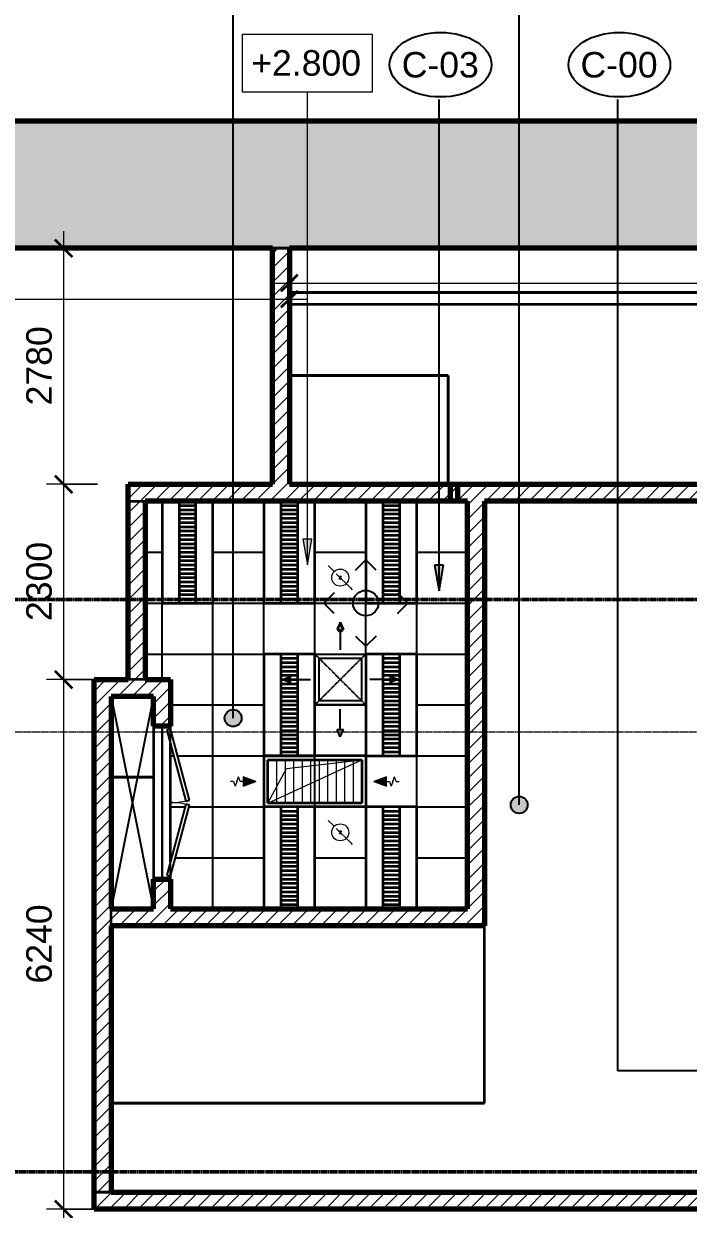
# Model space of a CAD drawing. Header units: millimetres. Extents: x -726048 to -647426, y -20687 to 18995.
# Drawn here: x -710382 to -702553, y -2041 to 11923 of the extents above; entities that cross this region are included whole.
import ezdxf

# ---------------------------------------------------------------- set-up
doc = ezdxf.new("R2010")
doc.units = ezdxf.units.MM
for name, pattern in [('DPA_Grid _ Level 100', [10, 5.5, -1.6, 1.3, -1.6]), ('Hidden', [7.2, 4.7, -2.5]), ('IMPORT-HR', [371.1242, 91.1334, -1.46606, 0, -42.10612, 236.41862, 0])]:
    doc.linetypes.add(name, pattern=pattern)
for name, color, linetype, lineweight in [('_ _ A-DETL-OPENING', 1, 'Continuous', 25), ('A-ANNO-DIMS', 1, 'Continuous', 9), ('A-ANNO-DIMS-100', 1, 'Continuous', 9), ('A-ANNO-NOTE', 3, 'Continuous', 25), ('A-CLNG', 2, 'Continuous', 9), ('A-CLNG-PATT', 2, 'Continuous', 9), ('A-DETL-GENF', 2, 'Continuous', 35), ('A-DOOR-E', 2, 'Continuous', 25), ('A-DOOR-OPNG', 2, 'Continuous', 9), ('A-FLOR-E', 2, 'Continuous', 35), ('A-ROOM-IDEN', 3, 'Continuous', 25), ('A-WALL', 5, 'Continuous', 35), ('A-WALL-PATT', 1, 'Continuous', 35), ('E-FIRE', 2, 'Continuous', 35), ('E-LITE-EQPM', 2, 'Continuous', 35), ('F-SPRN', 2, 'Continuous', 35), ('G-ANNO-SECL', 3, 'Continuous', 9), ('G-ANNO-TEXT', 3, 'Continuous', 9), ('G-IMPT', 8, 'Continuous', 35), ('M-HVAC-CDFF', 2, 'Continuous', 35), ('S-GRID', 251, 'Continuous', 9), ('WALL-E', 2, 'Continuous', 35)]:
    doc.layers.add(name, color=color, linetype=linetype, lineweight=lineweight)
doc.styles.add('Arial_2', font='arial.ttf', dxfattribs={"height": 300})
doc.dimstyles.new('DPA-DIM-3_0_T-T', dxfattribs={"dimscale": 304.8, "dimtxt": 306.07782, "dimasz": 0.656168, "dimexe": 0.656168, "dimexo": 0.0625, "dimgap": 0.164042, "dimtad": 1, "dimdec": 0, "dimzin": 0, "dimdsep": 46, "dimtxsty": 'Arial_2', "dimblk1": 'OBLIQUE', "dimblk2": 'OBLIQUE', "dimsah": 1, "dimcen": 0.09, "dimdle": 0.656168, "dimadec": 8, "dimazin": 0, "dimtfac": 1, "dimtdec": 4, "dimtix": 1, "dimtmove": 0, "dimatfit": 3, "dimfxl": 1.312336, "dimfxlon": 1, "dimtvp": 1, "dimtolj": 1, "dimtzin": 0, "dimarcsym": 2})
pattern_1 = [(45, (0, 0), (-84.852814, 84.852814), [])]

# ---------------------------------------------------------------- blocks, each defined once
blk = doc.blocks.new('DPA_AC-DB-SW - A22_1800x1350 mm-11431926-4253-01 ENLARGED CONCOURSE LEVEL - REFLECTED CEILING PLAN - SHEET 4')
at = {"layer": 'A-DOOR-E'}
for p, q in [((-30, 324), (-865, 100)), ((-854, 58), (-18, 282)), ((-18, 282), (-30, 324)), ((30, 324), (18, 282)), ((18, 282), (854, 58)), ((865, 100), (30, 324)), ((-900, 100), (-865, 100)), ((900, 100), (-900, 100)), ((-900, 0), (-900, 100)), ((-900, 0), (-900, 100)), ((-900, 0), (900, 0)), ((900, 0), (-900, 0)), ((-865, 100), (-854, 58)), ((-850, 0), (850, 0)), ((-850, 0), (850, 0)), ((699, 100), (-699, 100)), ((-699, 100), (699, 100)), ((699, 100), (-699, 100)), ((854, 58), (865, 100)), ((865, 100), (900, 100)), ((900, 0), (900, 100)), ((900, 100), (900, 0))]:
    blk.add_line(p, q, dxfattribs=at)
at = {"layer": 'A-DOOR-OPNG'}
for centre, start, end in [((-865, 100), 0, 15.0039), ((865, 100), 164.9962, 180)]:
    blk.add_arc(centre, 865, start, end, dxfattribs=at)
blk = doc.blocks.new('Slab Under ESC_12 - Slab Under ESC_12-14813720-4253-01 ENLARGED CONCOURSE LEVEL - REFLECTED CEILING PLAN - SHEET 4')
at = {"layer": 'A-FLOR-E'}
for p, q in [((-709552, -792), (-709552, 3050)), ((-709552, -792), (-709552, 3050)), ((-708852, 3050), (-709352, 3050)), ((-709352, 3050), (-708852, 3050)), ((-704952, -792), (-704952, 3050)), ((-704952, -792), (-704952, 3050)), ((-705152, -792), (-709352, -792)), ((-709352, -792), (-704952, -792)), ((-704952, -792), (-705152, -792))]:
    blk.add_line(p, q, dxfattribs=at)
blk = doc.blocks.new('ACM_ECS_RAGR_Return Air Grille - Rectangular - 600x1200-18491728-4253-01 ENLARGED CONCOURSE LEVEL - REFLECTED CEILING PLAN - SHEET 4')
at = {"layer": 'M-HVAC-CDFF'}
for points in [[(-845, -55), (-695, 0), (-845, 55)], [(845, -55), (845, 55), (695, 0)]]:
    blk.add_hatch(color=256, dxfattribs=at).paths.add_polyline_path(points)
at = {"layer": 'A-DETL-GENF', "lineweight": 9}
for p, q in [((-450, 255), (-450, -255)), ((-350, 255), (-350, -255)), ((-250, 255), (-250, -255)), ((-150, 255), (-150, -255)), ((-50, 255), (-50, -255)), ((50, 255), (50, -255)), ((150, 255), (150, -255)), ((250, 255), (250, -255)), ((350, 255), (350, -255)), ((450, 255), (450, -255)), ((-960, 0), (-995, 0)), ((-920, 0), (-900, 55)), ((-880, 0), (-900, 55)), ((-695, 0), (-845, 55)), ((-845, 55), (-845, -55)), ((-695, 0), (-845, 55)), ((-845, 55), (-845, -55)), ((845, 55), (695, 0)), ((695, 0), (845, 55)), ((695, 0), (845, -55)), ((695, 0), (845, -55)), ((845, -55), (845, 55)), ((845, -55), (845, 55)), ((845, 0), (880, 0)), ((880, 0), (900, -55)), ((920, 0), (900, -55)), ((920, 0), (940, 55)), ((960, 0), (940, 55)), ((960, 0), (995, 0)), ((-960, 0), (-940, -55)), ((-920, 0), (-940, -55)), ((-845, 0), (-880, 0)), ((-845, -55), (-695, 0)), ((-695, 0), (-845, -55))]:
    blk.add_line(p, q, dxfattribs=at)
at = {"layer": 'M-HVAC-CDFF'}
for p, q in [((600, 300), (-600, 300)), ((-600, 300), (-600, -300)), ((600, 300), (600, -300)), ((-555, -255), (-555, 255)), ((-555, 255), (555, 255)), ((555, 255), (555, -255)), ((555, -255), (-555, -255)), ((600, -300), (-600, -300))]:
    blk.add_line(p, q, dxfattribs=at)
at = {"layer": 'M-HVAC-CDFF', "lineweight": 9}
for p, q in [((-555, -255), (555, 255)), ((-555, -255), (-333, 153)), ((-333, 153), (555, 255))]:
    blk.add_line(p, q, dxfattribs=at)
blk = doc.blocks.new('L6 - Ceiling Recessed Modular LED Tube - DPA_1195L x 595W x 85H - 36W_AR-18526855-4253-01 ENLARGED CONCOURSE LEVEL - REFLECTED CEILING PLAN - SHEET 4')
at = {"layer": 'E-LITE-EQPM'}
for p, q in [((-600, -600), (-600, 0)), ((-600, 0), (600, 0)), ((-600, -600), (-600, 0)), ((-600, 0), (600, 0)), ((600, 0), (600, -600)), ((600, 0), (600, -600)), ((-600, -200), (600, -200)), ((-550, -200), (-550, -400)), ((-500, -200), (-500, -400)), ((-450, -200), (-450, -400)), ((-400, -200), (-400, -400)), ((-350, -200), (-350, -400)), ((-300, -200), (-300, -400)), ((-250, -200), (-250, -400)), ((-200, -200), (-200, -400)), ((-150, -200), (-150, -400)), ((-100, -200), (-100, -400)), ((-100, -200), (-100, -400)), ((-50, -200), (-50, -400)), ((0, -200), (0, -400)), ((50, -200), (50, -400)), ((100, -200), (100, -400)), ((150, -200), (150, -400)), ((200, -200), (200, -400)), ((250, -200), (250, -400)), ((300, -200), (300, -400)), ((350, -200), (350, -400)), ((400, -200), (400, -400)), ((450, -200), (450, -400)), ((500, -200), (500, -400)), ((550, -200), (550, -400)), ((600, -400), (-600, -400)), ((600, -600), (-600, -600)), ((600, -600), (-600, -600))]:
    blk.add_line(p, q, dxfattribs=at)
blk = doc.blocks.new('ACM_Generic Rect_Ceiling Deflection - Transfer Air 600x600-V5-4253-01 ENLARGED CONCOURSE LEVEL - REFLECTED CEILING PLAN - SHEET 4')
at = {"layer": 'M-HVAC-CDFF', "lineweight": 25}
for p, q in [((0, 675), (-37, 588)), ((-37, 588), (-26, 588)), ((-26, 588), (26, 588)), ((0, 675), (37, 588)), ((0, 588), (0, 350)), ((26, 588), (37, 588)), ((-300, -300), (-300, 300)), ((-300, 300), (300, 300)), ((-300, -300), (-300, 300)), ((-300, 300), (300, 300)), ((-300, 300), (-300, -300)), ((300, 300), (300, -300)), ((300, 300), (300, -300)), ((300, -300), (300, 300)), ((-250, -250), (-250, 250)), ((-250, 250), (250, 250)), ((250, 250), (250, -250)), ((-675, 0), (-588, 37)), ((-675, 0), (-588, -37)), ((-588, -37), (-588, 37)), ((-588, 0), (-350, 0)), ((588, 37), (588, -37)), ((675, 0), (588, 37)), ((588, 0), (350, 0)), ((675, 0), (588, -37)), ((250, -250), (-250, -250)), ((300, -300), (-300, -300)), ((300, -300), (-300, -300)), ((0, -588), (0, -350)), ((-37, -588), (37, -588)), ((0, -675), (-37, -588)), ((0, -675), (37, -588))]:
    blk.add_line(p, q, dxfattribs=at)
at = {"layer": 'M-HVAC-CDFF', "linetype": 'Hidden', "lineweight": 25}
for p, q in [((-300, 300), (300, -300)), ((-300, -300), (300, 300))]:
    blk.add_line(p, q, dxfattribs=at)
blk = doc.blocks.new('ACM_FPS_SPRK_Sprinkler Heat Cut Off - Drawing1_dwg_exposed spk-18530779-4253-01 ENLARGED CONCOURSE LEVEL - REFLECTED CEILING PLAN - SHEET 4')
at = {"layer": 'G-IMPT', "lineweight": 9}
blk.add_circle((0, 0), 100, dxfattribs=at)
blk = doc.blocks.new('ACM_FPS_SPRK_Sprinkler Heat Cut Off - Drawing1_dwg-18530778-4253-01 ENLARGED CONCOURSE LEVEL - REFLECTED CEILING PLAN - SHEET 4')
at = {"layer": 'G-IMPT', "linetype": 'IMPORT-HR', "lineweight": 9}
blk.add_line((3394, 2931), (3677, 2648), dxfattribs=at)
at = {"rotation": 179.9974120342029}
blk.add_blockref('ACM_FPS_SPRK_Sprinkler Heat Cut Off - Drawing1_dwg_exposed spk-18530779-4253-01 ENLARGED CONCOURSE LEVEL - REFLECTED CEILING PLAN - SHEET 4', (3536, 2790), dxfattribs=at)
blk = doc.blocks.new('ACM_FPS_SPRK_Sprinkler Heat Cut Off - FDS_SPR_ACM_Sprinkler Head-18530782-4253-01 ENLARGED CONCOURSE LEVEL - REFLECTED CEILING PLAN - SHEET 4')
at = {"layer": 'F-SPRN'}
for start, end in [(0, 180), (180, 360)]:
    blk.add_arc((0, 0), 10, start, end, dxfattribs=at)
blk.add_blockref('ACM_FPS_SPRK_Sprinkler Heat Cut Off - Drawing1_dwg-18530778-4253-01 ENLARGED CONCOURSE LEVEL - REFLECTED CEILING PLAN - SHEET 4', (-3536, -2790))
blk = doc.blocks.new('ACM_FPS_SMOK_Smoke Detector_At Ceiling - Smoke Detector at Ceiling-18534273-4253-01 ENLARGED CONCOURSE LEVEL - REFLECTED CEILING PLAN - SHEET 4')
at = {"layer": 'E-FIRE'}
for start, end in [(360, 180), (180, 360)]:
    blk.add_arc((0, 0), 30, start, end, dxfattribs=at)
blk = doc.blocks.new('DIMBLOCK12-4253-01 ENLARGED CONCOURSE LEVEL - REFLECTED CEILING PLAN - SHEET 4')
at = {"layer": 'A-ANNO-DIMS-100', "lineweight": 35, "transparency": 16777216}
for p, q in [((-709913, 9279), (-710013, 9379)), ((-709913, 9279), (-709813, 9179)), ((-709913, 6499), (-710013, 6599)), ((-709913, 6499), (-709813, 6399))]:
    blk.add_line(p, q, dxfattribs=at)
at = {"layer": 'A-ANNO-DIMS-100', "transparency": 16777216}
for p, q in [((-709913, 9479), (-709913, 6499)), ((-709513, 9279), (-710113, 9279)), ((-709913, 9279), (-709513, 9279)), ((-709513, 6499), (-710113, 6499)), ((-709913, 6499), (-709513, 6499))]:
    blk.add_line(p, q, dxfattribs=at)
at = {"layer": 'A-ANNO-DIMS-100', "color": 0, "transparency": 16777216, "insert": (-710352, 7428), "char_height": 300, "width": 1107.53, "attachment_point": 1, "rotation": 90, "line_spacing_factor": 0.941778, "style": 'Arial_2'}
blk.add_mtext('2780', dxfattribs=at)
blk = doc.blocks.new('_Oblique')
at = {"color": 0, "linetype": 'ByBlock', "lineweight": -2}
blk.add_line((-0.5, -0.5), (0.5, 0.5), dxfattribs=at)
blk = doc.blocks.new('DIMBLOCK13-4253-01 ENLARGED CONCOURSE LEVEL - REFLECTED CEILING PLAN - SHEET 4')
at = {"layer": 'A-ANNO-DIMS-100', "lineweight": 35, "transparency": 16777216}
for p, q in [((-709913, 6499), (-710013, 6599)), ((-709913, 6499), (-709813, 6399)), ((-709913, 4199), (-710013, 4299)), ((-709913, 4199), (-709813, 4099))]:
    blk.add_line(p, q, dxfattribs=at)
at = {"layer": 'A-ANNO-DIMS-100', "transparency": 16777216}
for p, q in [((-709513, 6499), (-710113, 6499)), ((-709913, 6499), (-709913, 4199)), ((-709913, 6499), (-709513, 6499)), ((-709513, 4199), (-710113, 4199)), ((-709913, 4199), (-709513, 4199))]:
    blk.add_line(p, q, dxfattribs=at)
at = {"layer": 'A-ANNO-DIMS-100', "color": 0, "transparency": 16777216, "insert": (-710352, 4888), "char_height": 300, "width": 1107.53, "attachment_point": 1, "rotation": 90, "line_spacing_factor": 0.941778, "style": 'Arial_2'}
blk.add_mtext('2300', dxfattribs=at)
blk = doc.blocks.new('DIMBLOCK14-4253-01 ENLARGED CONCOURSE LEVEL - REFLECTED CEILING PLAN - SHEET 4')
at = {"layer": 'A-ANNO-DIMS-100', "transparency": 16777216}
for p, q in [((-709513, 4199), (-710113, 4199)), ((-709913, 4199), (-709913, -2041)), ((-709913, 4199), (-709513, 4199)), ((-709513, -2041), (-710113, -2041)), ((-709913, -2041), (-709513, -2041))]:
    blk.add_line(p, q, dxfattribs=at)
at = {"layer": 'A-ANNO-DIMS-100', "lineweight": 35, "transparency": 16777216}
for p, q in [((-709913, 4199), (-710013, 4299)), ((-709913, 4199), (-709813, 4099)), ((-709913, -2041), (-710013, -1941)), ((-709913, -2041), (-709813, -2141))]:
    blk.add_line(p, q, dxfattribs=at)
at = {"layer": 'A-ANNO-DIMS-100', "color": 0, "transparency": 16777216, "insert": (-710352, 618), "char_height": 300, "width": 1107.53, "attachment_point": 1, "rotation": 90, "line_spacing_factor": 0.941778, "style": 'Arial_2'}
blk.add_mtext('6240', dxfattribs=at)
blk = doc.blocks.new('DIMBLOCK15-4253-01 ENLARGED CONCOURSE LEVEL - REFLECTED CEILING PLAN - SHEET 4')
at = {"layer": 'A-ANNO-DIMS-100', "lineweight": 35, "transparency": 16777216}
for p, q in [((-709913, -2041), (-710013, -1941)), ((-709913, -2041), (-709813, -2141)), ((-709913, -4541), (-710013, -4441)), ((-709913, -4541), (-709813, -4641))]:
    blk.add_line(p, q, dxfattribs=at)
at = {"layer": 'A-ANNO-DIMS-100', "transparency": 16777216}
for p, q in [((-709513, -2041), (-710113, -2041)), ((-709913, -2041), (-709913, -4741)), ((-709913, -2041), (-709513, -2041)), ((-709513, -4541), (-710113, -4541)), ((-709913, -4541), (-709513, -4541))]:
    blk.add_line(p, q, dxfattribs=at)
at = {"layer": 'A-ANNO-DIMS-100', "color": 0, "transparency": 16777216, "insert": (-710352, -3752), "char_height": 300, "width": 1107.53, "attachment_point": 1, "rotation": 90, "line_spacing_factor": 0.941778, "style": 'Arial_2'}
blk.add_mtext('2500', dxfattribs=at)
blk = doc.blocks.new('DIMBLOCK52-4253-01 ENLARGED CONCOURSE LEVEL - REFLECTED CEILING PLAN - SHEET 4')
at = {"layer": 'A-ANNO-DIMS-100', "transparency": 16777216}
for p, q in [((-715752, 9079), (-715752, 8479)), ((-715752, 8679), (-715752, 9079)), ((-707252, 9079), (-707252, 8479)), ((-707252, 8679), (-707252, 9079)), ((-715952, 8679), (-707052, 8679))]:
    blk.add_line(p, q, dxfattribs=at)
at = {"layer": 'A-ANNO-DIMS-100', "lineweight": 35, "transparency": 16777216}
for p, q in [((-715752, 8679), (-715852, 8579)), ((-715752, 8679), (-715652, 8779)), ((-707252, 8679), (-707352, 8579)), ((-707252, 8679), (-707152, 8779))]:
    blk.add_line(p, q, dxfattribs=at)
at = {"layer": 'A-ANNO-DIMS-100', "color": 0, "transparency": 16777216, "insert": (-711964, 9119), "char_height": 300, "width": 1107.53, "attachment_point": 1, "line_spacing_factor": 0.941778, "style": 'Arial_2'}
blk.add_mtext('8500', dxfattribs=at)
blk = doc.blocks.new('DIMBLOCK53-4253-01 ENLARGED CONCOURSE LEVEL - REFLECTED CEILING PLAN - SHEET 4')
at = {"layer": 'A-ANNO-DIMS-100', "transparency": 16777216}
for p, q in [((-707252, 9269), (-707252, 8669)), ((-707252, 8869), (-707252, 9269)), ((-666007, 9269), (-666007, 8669)), ((-666007, 8869), (-666007, 9269)), ((-707452, 8869), (-665807, 8869))]:
    blk.add_line(p, q, dxfattribs=at)
at = {"layer": 'A-ANNO-DIMS-100', "lineweight": 35, "transparency": 16777216}
for p, q in [((-707252, 8869), (-707152, 8969)), ((-666007, 8869), (-665907, 8969)), ((-707252, 8869), (-707352, 8769)), ((-666007, 8869), (-666107, 8769))]:
    blk.add_line(p, q, dxfattribs=at)
at = {"layer": 'A-ANNO-DIMS-100', "color": 0, "transparency": 16777216, "insert": (-687207, 9309), "char_height": 300, "width": 1384.41, "attachment_point": 1, "line_spacing_factor": 0.941778, "style": 'Arial_2'}
blk.add_mtext('41245', dxfattribs=at)
blk = doc.blocks.new('DPA_TAG Room-Ceiling - STANDARD-8527542-4253-01 ENLARGED CONCOURSE LEVEL - REFLECTED CEILING PLAN - SHEET 4')
at = {"layer": 'A-ROOM-IDEN'}
blk.add_ellipse((0, 0), major_axis=(-6, 0), ratio=0.633333, dxfattribs=at)
blk = doc.blocks.new('DPA_AN_Setting out - Center-8732820-4253-01 ENLARGED CONCOURSE LEVEL - REFLECTED CEILING PLAN - SHEET 4')
at = {"layer": 'A-ANNO-NOTE'}
for p, q in [((-1.21, 3.88), (0, 5.08)), ((1.21, 3.88), (0, 5.08)), ((0, 0), (0, 5.08)), ((-3.74, 1.21), (-4.95, 0)), ((-3.74, -1.21), (-4.95, 0)), ((-4.95, 0), (0, 0)), ((4.95, 0), (0, 0)), ((3.74, 1.21), (4.95, 0)), ((3.74, -1.21), (4.95, 0)), ((0, -5.08), (0, 0)), ((-1.21, -3.88), (0, -5.08)), ((1.21, -3.88), (0, -5.08))]:
    blk.add_line(p, q, dxfattribs=at)
blk.add_circle((0, 0), 1.5, dxfattribs=at)

msp = doc.modelspace()

# ---------------------------------------------------------------- hatches: boundary and pattern name
at = {"layer": 'A-CLNG-PATT', "lineweight": 25}
h = msp.add_hatch(dxfattribs=at)
h.set_pattern_fill('FP_8', color=256, style=0, pattern_type=2)
h.set_pattern_definition([(90, (-706952.4, 6299), (600, -4e-14), []), (0, (-706952.4, 6299), (0, -600), [])])
h.paths.add_polyline_path([(-705152.4, 1499), (-705152.4, 6299), (-705752.4, 6299), (-705752.4, 5099), (-706352.4, 5099), (-706352.4, 6299), (-706952.4, 6299), (-706952.4, 5099), (-707552.4, 5099), (-707552.4, 6299), (-708152.4, 6299), (-708152.4, 5099), (-708752.4, 5099), (-708752.4, 6299), (-708952.4, 6299), (-708952.4, 4199), (-708652.4, 4199), (-708652.4, 3614), (-708428.4, 2778.5), (-708470, 2767.4), (-708652.4, 3447.9), (-708652.4, 2050.1), (-708470, 2730.6), (-708428.4, 2719.5), (-708652.4, 1884), (-708652.4, 1499), (-707552.4, 1499), (-707552.4, 2699), (-706952.4, 2699), (-706952.4, 1499), (-706352.4, 1499), (-706352.4, 2699), (-705752.4, 2699), (-705752.4, 1499)])
h.paths.add_polyline_path([(-706952.4, 3299), (-707552.4, 3299), (-707552.4, 4499), (-706952.4, 4499), (-706952.4, 3753.2)])
h.paths.add_polyline_path([(-705752.4, 3299), (-706352.4, 3299), (-706352.4, 4499), (-705752.4, 4499), (-705752.4, 3753.2)])
at = {"layer": 'A-ROOM-IDEN'}
msp.add_hatch(color=256, dxfattribs=at).paths.add_polyline_path([(-705489.2, 5245.5), (-705436.3, 5545.5), (-705542.1, 5545.5)])
h = msp.add_hatch(color=256, dxfattribs=at)
edge = h.paths.add_edge_path()
edge.add_arc((-707915.3, 3744), 100, 0, 360)
h = msp.add_hatch(color=256, dxfattribs=at)
edge = h.paths.add_edge_path()
edge.add_arc((-704545, 2721.7), 100, 0, 360)
at = {"layer": 'A-WALL-PATT', "lineweight": 9}
h = msp.add_hatch(dxfattribs=at)
h.set_pattern_fill('FP_1', color=256, style=0, pattern_type=2)
h.set_pattern_definition([(50, (0, 0), (728.7365, -63.7558), [76.2, -838.2]), (355, (0, 0), (-140.9716, 764.2276), [60.96, -670.56]), (100.451, (60.7, -5.3), (587.77, 700.46675), [64.76, -712.36]), (46.184, (0, 203.2), (1084.3162, -168.171), [114.3, -1257.3]), (96.636, (90.4, 189.2), (949.6099, 989.7098), [97.14, -1068.54]), (351.184, (0, 203.2), (949.6206, 989.7012), [91.44, -1005.84]), (21, (101.6, 152.4), (606.45787, -409.06057), [76.2, -838.2]), (326, (101.6, 152.4), (247.20834, 736.7529), [60.96, -670.56]), (71.451, (152.14, 118.3), (853.66825, 327.6855), [64.76, -712.36]), (37.5, (0, 0), (12.35469, 338.22012), [33.528, -628.904, 33.528, -647.192, -673.1]), (37.5, (0, 0), (12.35469, 338.22012), [-1343.152, 33.528, -639.572]), (7.5, (0, 0), (267.27887, 400.72213), [33.528, -354.584, 33.528, -613.664, -256.54]), (7.5, (0, 0), (267.27887, 400.72213), [-1035.304, 33.528, -223.012]), (327.5, (-226.57, 0), (542.36333, -22.91534), [33.528, -220.472, 33.528, -758.952, -1051.56]), (327.5, (-226.57, 0), (542.36333, -22.91534), [-1046.48, 33.528, -1018.032]), (317.5, (-328.17, 0), (592.51696, 101.7071), [33.528, -296.672, 33.528, -492.76, -746.76]), (317.5, (-328.17, 0), (592.51696, 101.7071), [-856.488, 33.528, -713.232])])
h.paths.add_polyline_path([(-652322.4, 9279), (-652322.4, 10779), (-722165.5, 10779), (-722165.5, 9279), (-653822.4, 9279)])
h = msp.add_hatch(dxfattribs=at)
h.set_pattern_fill('FP_2', color=256, style=0, pattern_type=2)
h.set_pattern_definition(pattern_1)
h.paths.add_polyline_path([(-707252.4, 6499), (-707252.4, 9279), (-707452.4, 9279), (-707452.4, 6499)])
h = msp.add_hatch(dxfattribs=at)
h.set_pattern_fill('FP_2', color=256, style=0, pattern_type=2)
h.set_pattern_definition(pattern_1)
h.paths.add_polyline_path([(-706952.4, 6299), (-706952.4, 6499), (-709152.4, 6499), (-709152.4, 6299), (-708952.4, 6299)])
h = msp.add_hatch(dxfattribs=at)
h.set_pattern_fill('FP_2', color=256, style=0, pattern_type=2)
h.set_pattern_definition(pattern_1)
h.paths.add_polyline_path([(-705766.1, 6299), (-705272.4, 6299), (-705272.4, 6499), (-706952.4, 6499), (-706952.4, 6299), (-706859.4, 6299)])
h = msp.add_hatch(dxfattribs=at)
h.set_pattern_fill('FP_2', color=256, style=0, pattern_type=2)
h.set_pattern_definition(pattern_1)
h.paths.add_polyline_path([(-705352.4, 6299), (-705152.4, 6299), (-705152.4, 6499), (-705352.4, 6499), (-705352.4, 6410.1)])
h = msp.add_hatch(dxfattribs=at)
h.set_pattern_fill('FP_2', color=256, style=0, pattern_type=2)
h.set_pattern_definition(pattern_1)
h.paths.add_polyline_path([(-695492.4, 6299), (-695492.4, 6499), (-700357.4, 6499), (-700357.4, 6299), (-695926.4, 6299)])
h.paths.add_polyline_path([(-702357.4, 6299), (-702357.4, 6499), (-705152.4, 6499), (-705152.4, 6299), (-704672.8, 6299)])
h = msp.add_hatch(dxfattribs=at)
h.set_pattern_fill('FP_2', color=256, style=0, pattern_type=2)
h.set_pattern_definition(pattern_1)
h.paths.add_polyline_path([(-708952.4, 4199), (-708952.4, 6299), (-709152.4, 6299), (-709152.4, 4199), (-709046, 4199)])
h = msp.add_hatch(dxfattribs=at)
h.set_pattern_fill('FP_2', color=256, style=0, pattern_type=2)
h.set_pattern_definition(pattern_1)
h.paths.add_polyline_path([(-705152.4, 1299), (-704952.4, 1299), (-704952.4, 6299), (-705152.4, 6299), (-705152.4, 1499)])
h = msp.add_hatch(dxfattribs=at)
h.set_pattern_fill('FP_2', color=256, style=0, pattern_type=2)
h.set_pattern_definition(pattern_1)
h.paths.add_polyline_path([(-709552.4, -1841), (-709352.4, -1841), (-709352.4, 4199), (-709552.4, 4199), (-709552.4, -1560.4)])
h = msp.add_hatch(dxfattribs=at)
h.set_pattern_fill('FP_2', color=256, style=0, pattern_type=2)
h.set_pattern_definition(pattern_1)
h.paths.add_polyline_path([(-709046, 3999), (-708652.4, 3999), (-708652.4, 4199), (-709352.4, 4199), (-709352.4, 3999)])
h = msp.add_hatch(dxfattribs=at)
h.set_pattern_fill('FP_2', color=256, style=0, pattern_type=2)
h.set_pattern_definition(pattern_1)
h.paths.add_polyline_path([(-708752.4, 1499), (-708652.4, 1499), (-708652.4, 1849), (-708852.4, 1849), (-708852.4, 1499)])
h.paths.add_polyline_path([(-708852.4, 3649), (-708652.4, 3649), (-708652.4, 3999), (-708852.4, 3999), (-708852.4, 3753.2)])
h = msp.add_hatch(dxfattribs=at)
h.set_pattern_fill('FP_2', color=256, style=0, pattern_type=2)
h.set_pattern_definition(pattern_1)
h.paths.add_polyline_path([(-705766.1, 1299), (-705152.4, 1299), (-705152.4, 1499), (-709352.4, 1499), (-709352.4, 1299), (-706859.4, 1299)])
h = msp.add_hatch(dxfattribs=at)
h.set_pattern_fill('FP_2', color=256, style=0, pattern_type=2)
h.set_pattern_definition(pattern_1)
h.paths.add_polyline_path([(-696802.4, -2041), (-696802.4, -1841), (-709552.4, -1841), (-709552.4, -2041), (-698113, -2041)])
at = {"layer": 'G-ANNO-TEXT'}
msp.add_hatch(color=7, dxfattribs=at).paths.add_polyline_path([(-707039.7, 5550.9), (-706986.8, 5850.9), (-707092.6, 5850.9)])

# ---------------------------------------------------------------- linework, layer by layer
at = {"layer": '_ _ A-DETL-OPENING'}
for p, q in [((-709352.4, 3999), (-708852.4, 1499)), ((-708852.4, 3999), (-709352.4, 1499))]:
    msp.add_line(p, q, dxfattribs=at)
at = {"layer": 'A-CLNG'}
for p, q in [((-708952.4, 6299), (-708952.4, 4199)), ((-708752.4, 6299), (-708952.4, 6299)), ((-708952.4, 4199), (-708952.4, 6299)), ((-708952.4, 6299), (-708752.4, 6299)), ((-708752.4, 5099), (-708752.4, 6299)), ((-708752.4, 6299), (-708752.4, 5099)), ((-707552.4, 6299), (-708152.4, 6299)), ((-708152.4, 6299), (-708152.4, 5099)), ((-708152.4, 5099), (-708152.4, 6299)), ((-708152.4, 6299), (-707552.4, 6299)), ((-707552.4, 5099), (-707552.4, 6299)), ((-707552.4, 6299), (-707552.4, 5099)), ((-706352.4, 6299), (-706952.4, 6299)), ((-706952.4, 6299), (-706952.4, 5099)), ((-706952.4, 5099), (-706952.4, 6299)), ((-706952.4, 6299), (-706352.4, 6299)), ((-706352.4, 5099), (-706352.4, 6299)), ((-706352.4, 6299), (-706352.4, 5099)), ((-705152.4, 6299), (-705752.4, 6299)), ((-705752.4, 6299), (-705752.4, 5099)), ((-705752.4, 5099), (-705752.4, 6299)), ((-705752.4, 6299), (-705152.4, 6299)), ((-705152.4, 1499), (-705152.4, 6299)), ((-705152.4, 6299), (-705152.4, 1499)), ((-708152.4, 5099), (-708752.4, 5099)), ((-708752.4, 5099), (-708152.4, 5099)), ((-706952.4, 5099), (-707552.4, 5099)), ((-707552.4, 5099), (-706952.4, 5099)), ((-705752.4, 5099), (-706352.4, 5099)), ((-706352.4, 5099), (-705752.4, 5099)), ((-707552.4, 3299), (-707552.4, 4499)), ((-707552.4, 4499), (-706952.4, 4499)), ((-707552.4, 4499), (-707552.4, 3299)), ((-706952.4, 4499), (-707552.4, 4499)), ((-706952.4, 4499), (-706952.4, 3299)), ((-706952.4, 3299), (-706952.4, 4499)), ((-706352.4, 3299), (-706352.4, 4499)), ((-706352.4, 4499), (-705752.4, 4499)), ((-706352.4, 4499), (-706352.4, 3299)), ((-705752.4, 4499), (-706352.4, 4499)), ((-705752.4, 4499), (-705752.4, 3299)), ((-705752.4, 3299), (-705752.4, 4499)), ((-708952.4, 4199), (-708652.4, 4199)), ((-708652.4, 4199), (-708952.4, 4199)), ((-708652.4, 4199), (-708652.4, 3614)), ((-708652.4, 3614), (-708652.4, 4199)), ((-708652.4, 3447.9), (-708652.4, 2050.1)), ((-708652.4, 2050.1), (-708652.4, 3447.9)), ((-706952.4, 3299), (-707552.4, 3299)), ((-707552.4, 3299), (-706952.4, 3299)), ((-705752.4, 3299), (-706352.4, 3299)), ((-706352.4, 3299), (-705752.4, 3299)), ((-707552.4, 1499), (-707552.4, 2699)), ((-707552.4, 2699), (-706952.4, 2699)), ((-706952.4, 2699), (-707552.4, 2699)), ((-707552.4, 2699), (-707552.4, 1499)), ((-706952.4, 2699), (-706952.4, 1499)), ((-706952.4, 1499), (-706952.4, 2699)), ((-706352.4, 1499), (-706352.4, 2699)), ((-706352.4, 2699), (-705752.4, 2699)), ((-705752.4, 2699), (-706352.4, 2699)), ((-706352.4, 2699), (-706352.4, 1499)), ((-705752.4, 2699), (-705752.4, 1499)), ((-705752.4, 1499), (-705752.4, 2699)), ((-708652.4, 1884), (-708652.4, 1499)), ((-708652.4, 1499), (-708652.4, 1884)), ((-708652.4, 1499), (-707552.4, 1499)), ((-707552.4, 1499), (-708652.4, 1499)), ((-706952.4, 1499), (-706352.4, 1499)), ((-706352.4, 1499), (-706952.4, 1499)), ((-705752.4, 1499), (-705152.4, 1499)), ((-705152.4, 1499), (-705752.4, 1499))]:
    msp.add_line(p, q, dxfattribs=at)
at = {"layer": 'A-FLOR-E'}
for p, q in [((-722165.5, 9279), (-652194.5, 9279)), ((-652194.5, 9279), (-722165.5, 9279)), ((-722165.5, 9279), (-707452.4, 9279)), ((-707452.4, 9279), (-722165.5, 9279)), ((-707452.4, 9279), (-707452.4, 6499)), ((-707452.4, 6499), (-707452.4, 9279)), ((-666007.4, 8759), (-707252.4, 8759)), ((-707252.4, 8759), (-666007.4, 8759)), ((-707252.4, 8619), (-666007.4, 8619)), ((-705382.4, 7779), (-707252.4, 7779)), ((-707252.4, 7779), (-705382.4, 7779)), ((-705382.4, 6499), (-705382.4, 7779)), ((-705382.4, 7779), (-705382.4, 6499)), ((-707452.4, 6499), (-709152.4, 6499)), ((-709152.4, 6499), (-709152.4, 4199)), ((-709152.4, 4199), (-709152.4, 6499)), ((-709152.4, 6499), (-707452.4, 6499)), ((-709152.4, 4199), (-709552.4, 4199)), ((-709552.4, 4199), (-709552.4, -2041)), ((-709552.4, -2041), (-709552.4, 4199)), ((-709552.4, 4199), (-709152.4, 4199)), ((-709552.4, -2041), (-695837.4, -2041)), ((-695837.4, -2041), (-709552.4, -2041))]:
    msp.add_line(p, q, dxfattribs=at)
at = {"layer": 'A-ROOM-IDEN'}
for p, q in [((-704545, 2721.7), (-704545, 15597.1)), ((-707915.3, 3744), (-707915.3, 12201.3)), ((-705489.2, 5245.5), (-705489.2, 11029.5)), ((-703382.8, -411.3), (-703382.8, 11029.5)), ((-705436.3, 5545.5), (-705542.1, 5545.5)), ((-705542.1, 5545.5), (-705489.2, 5245.5)), ((-705489.2, 5245.5), (-705436.3, 5545.5)), ((-698311.9, -411.3), (-703382.8, -411.3))]:
    msp.add_line(p, q, dxfattribs=at)
for centre in [(-707915.3, 3744), (-704545, 2721.7)]:
    msp.add_circle(centre, 100, dxfattribs=at)
at = {"layer": 'A-WALL', "color": 7, "lineweight": 70}
for p, q in [((-722165.5, 10779), (-652322.4, 10779)), ((-707452.4, 9279), (-715552.4, 9279)), ((-707452.4, 6499), (-707452.4, 9279)), ((-666007.4, 9279), (-707252.4, 9279)), ((-707252.4, 9279), (-707252.4, 6499)), ((-709152.4, 6299), (-709152.4, 6499)), ((-709152.4, 6499), (-707452.4, 6499)), ((-707252.4, 6499), (-706952.4, 6499)), ((-706952.4, 6499), (-705272.4, 6499)), ((-705352.4, 6299), (-705352.4, 6499)), ((-705352.4, 6499), (-705152.4, 6499)), ((-705272.4, 6499), (-705272.4, 6299)), ((-705152.4, 6499), (-702357.4, 6499)), ((-709152.4, 4199), (-709152.4, 6299)), ((-706952.4, 6299), (-708952.4, 6299)), ((-708952.4, 6299), (-708952.4, 4199)), ((-705272.4, 6299), (-706952.4, 6299)), ((-705152.4, 6299), (-705352.4, 6299)), ((-705152.4, 1499), (-705152.4, 6299)), ((-704952.4, 6299), (-704952.4, 1299)), ((-702357.4, 6299), (-704952.4, 6299)), ((-709552.4, -1841), (-709552.4, 4199)), ((-709552.4, 4199), (-709352.4, 4199)), ((-709352.4, 4199), (-709152.4, 4199)), ((-708952.4, 4199), (-708652.4, 4199)), ((-708652.4, 4199), (-708652.4, 3999)), ((-709352.4, 3999), (-709352.4, 1499)), ((-708852.4, 3999), (-709352.4, 3999)), ((-708852.4, 3649), (-708852.4, 3999)), ((-708652.4, 3999), (-708652.4, 3649)), ((-708752.4, 3649), (-708852.4, 3649)), ((-708652.4, 3649), (-708752.4, 3649)), ((-708852.4, 1499), (-708852.4, 1849)), ((-708852.4, 1849), (-708752.4, 1849)), ((-708752.4, 1849), (-708652.4, 1849)), ((-708652.4, 1849), (-708652.4, 1499)), ((-709352.4, 1499), (-708852.4, 1499)), ((-708652.4, 1499), (-705152.4, 1499)), ((-709352.4, 1299), (-709352.4, -1841)), ((-705152.4, 1299), (-709352.4, 1299)), ((-704952.4, 1299), (-705152.4, 1299)), ((-709552.4, -2041), (-709552.4, -1841)), ((-709352.4, -1841), (-700257.4, -1841)), ((-696802.4, -2041), (-709552.4, -2041))]:
    msp.add_line(p, q, dxfattribs=at)
at = {"layer": 'A-WALL', "lineweight": 9}
msp.add_line((-707452.4, 9279), (-707252.4, 9279), dxfattribs=at)
at = {"layer": 'G-ANNO-SECL', "linetype": 'DPA_Grid _ Level 100', "lineweight": 50}
for p, q in [((-724221.2, 5139.9), (-670136, 5139.9)), ((-724237.1, -1598.3), (-650372, -1598.3))]:
    msp.add_line(p, q, dxfattribs=at)
at = {"layer": 'G-ANNO-TEXT', "color": 10}
for p, q in [((-707039.7, 5550.9), (-707039.7, 11116.4)), ((-706986.8, 5850.9), (-707092.6, 5850.9)), ((-707092.6, 5850.9), (-707039.7, 5550.9)), ((-707039.7, 5550.9), (-706986.8, 5850.9))]:
    msp.add_line(p, q, dxfattribs=at)
at = {"layer": 'G-ANNO-TEXT', "color": 10, "flags": 128}
msp.add_lwpolyline([(-707804.4, 11798.8), (-706275, 11798.8), (-706275, 11116.4), (-707804.4, 11116.4)], close=True, dxfattribs=at)
at = {"layer": 'S-GRID', "linetype": 'DPA_Grid _ Level 100'}
msp.add_line((-652322.4, 3579), (-724648.9, 3579), dxfattribs=at)
at = {"layer": 'WALL-E'}
for p, q in [((-707452.4, 8759), (-707452.4, 8619)), ((-707452.4, 8619), (-707452.4, 8759)), ((-709152.4, 6299), (-709152.4, 4199)), ((-709152.4, 6299), (-708952.4, 6299)), ((-708952.4, 4199), (-708952.4, 6299)), ((-708952.4, 4199), (-709152.4, 4199)), ((-709552.4, 3999), (-709552.4, -1841)), ((-709552.4, -1841), (-709552.4, 3999)), ((-709352.4, 3999), (-709352.4, 3049.7)), ((-709352.4, -1841), (-709352.4, 3999)), ((-708852.4, 3649), (-708852.4, 1849)), ((-708852.4, 3649), (-708652.4, 3649)), ((-708652.4, 3614), (-708652.4, 3649)), ((-708652.4, 2050.1), (-708652.4, 3447.9)), ((-708852.4, 1849), (-708652.4, 1849)), ((-708652.4, 1849), (-708652.4, 1884)), ((-709352.4, -791.7), (-709352.4, -1841)), ((-709552.4, -1841), (-709352.4, -1841)), ((-709352.4, -1841), (-709552.4, -1841))]:
    msp.add_line(p, q, dxfattribs=at)

# ---------------------------------------------------------------- block references
at = {"layer": 'A-ANNO-NOTE', "xscale": 100, "yscale": 100, "zscale": 100}
msp.add_blockref('DPA_AN_Setting out - Center-8732820-4253-01 ENLARGED CONCOURSE LEVEL - REFLECTED CEILING PLAN - SHEET 4', (-706352.4, 5099), dxfattribs=at)
at = {"layer": 'A-DOOR-E', "rotation": 270}
msp.add_blockref('DPA_AC-DB-SW - A22_1800x1350 mm-11431926-4253-01 ENLARGED CONCOURSE LEVEL - REFLECTED CEILING PLAN - SHEET 4', (-708752.4, 2749), dxfattribs=at)
at = {"layer": 'A-FLOR-E'}
msp.add_blockref('Slab Under ESC_12 - Slab Under ESC_12-14813720-4253-01 ENLARGED CONCOURSE LEVEL - REFLECTED CEILING PLAN - SHEET 4', (0, 0), dxfattribs=at)
at = {"layer": 'A-ROOM-IDEN', "xscale": 99.99999999999993, "yscale": 99.99999999999993, "zscale": 99.99999999999993}
for p in [(-705471.1, 11440.3), (-703364.7, 11440.3)]:
    msp.add_blockref('DPA_TAG Room-Ceiling - STANDARD-8527542-4253-01 ENLARGED CONCOURSE LEVEL - REFLECTED CEILING PLAN - SHEET 4', p, dxfattribs=at)
at = {"layer": 'E-FIRE'}
msp.add_blockref('ACM_FPS_SMOK_Smoke Detector_At Ceiling - Smoke Detector at Ceiling-18534273-4253-01 ENLARGED CONCOURSE LEVEL - REFLECTED CEILING PLAN - SHEET 4', (-706652.4, 4799), dxfattribs=at)
at = {"layer": 'E-LITE-EQPM', "extrusion": (0, 0, -1), "rotation": 269.9999999999998}
for p in [(708752.4, 5699), (707552.4, 5699), (706352.4, 5699), (707552.4, 3899), (706352.4, 3899), (707552.4, 2099), (706352.4, 2099)]:
    msp.add_blockref('L6 - Ceiling Recessed Modular LED Tube - DPA_1195L x 595W x 85H - 36W_AR-18526855-4253-01 ENLARGED CONCOURSE LEVEL - REFLECTED CEILING PLAN - SHEET 4', p, dxfattribs=at)
at = {"layer": 'F-SPRN'}
for p in [(-706652.4, 5399), (-706652.4, 2399)]:
    msp.add_blockref('ACM_FPS_SPRK_Sprinkler Heat Cut Off - FDS_SPR_ACM_Sprinkler Head-18530782-4253-01 ENLARGED CONCOURSE LEVEL - REFLECTED CEILING PLAN - SHEET 4', p, dxfattribs=at)
at = {"layer": 'M-HVAC-CDFF'}
for name, p in [('ACM_Generic Rect_Ceiling Deflection - Transfer Air 600x600-V5-4253-01 ENLARGED CONCOURSE LEVEL - REFLECTED CEILING PLAN - SHEET 4', (-706652.4, 4199)), ('ACM_ECS_RAGR_Return Air Grille - Rectangular - 600x1200-18491728-4253-01 ENLARGED CONCOURSE LEVEL - REFLECTED CEILING PLAN - SHEET 4', (-706952.4, 2999))]:
    msp.add_blockref(name, p, dxfattribs=at)

# ---------------------------------------------------------------- texts
at = {"layer": 'A-ROOM-IDEN', "lineweight": 9, "char_height": 300, "width": 1114.346, "attachment_point": 1, "style": 'Arial_2'}
for s, insert in [('C-03', (-705928.7, 11590.2)), ('C-00', (-703822.3, 11590.2))]:
    msp.add_mtext(s, dxfattribs=dict(at, insert=insert))
at = {"layer": 'G-ANNO-TEXT', "color": 7, "insert": (-707701.2, 11611.9), "char_height": 300, "width": 1595.358, "attachment_point": 1, "style": 'Arial_2'}
msp.add_mtext('+2.800', dxfattribs=at)

# ---------------------------------------------------------------- dimensions: what is measured, and where the dimension line sits
at = {"layer": 'A-ANNO-DIMS'}
for base, p1, p2, override, picture, middle in [((-709912.6, 6499), (-709512.6, 9279), (-709512.6, 6499), {"dimpost": '<>', "dimfxl": 2780}, 'DIMBLOCK12-4253-01 ENLARGED CONCOURSE LEVEL - REFLECTED CEILING PLAN - SHEET 4', (-710115.8, 7889)), ((-709912.6, 4199), (-709512.6, 6499), (-709512.6, 4199), {"dimpost": '<>', "dimfxl": 2299.999709}, 'DIMBLOCK13-4253-01 ENLARGED CONCOURSE LEVEL - REFLECTED CEILING PLAN - SHEET 4', (-710115.9, 5349)), ((-709912.6, -2041), (-709512.6, 4199), (-709512.6, -2041), {"dimpost": '<>', "dimfxl": 6240.000547}, 'DIMBLOCK14-4253-01 ENLARGED CONCOURSE LEVEL - REFLECTED CEILING PLAN - SHEET 4', (-710115.8, 1079)), ((-709912.6, -4541), (-709512.6, -2041), (-709512.6, -4541), {"dimpost": '<>', "dimfxl": 2500}, 'DIMBLOCK15-4253-01 ENLARGED CONCOURSE LEVEL - REFLECTED CEILING PLAN - SHEET 4', (-710115.8, -3291))]:
    dim = msp.add_linear_dim(base=base, p1=p1, p2=p2, angle=90, dimstyle='DPA-DIM-3_0_T-T', override=override, dxfattribs=at)
    dim.commit()
    dim.dimension.update_dxf_attribs({"geometry": picture, "text_midpoint": middle})
for base, p1, p2, override, picture, middle in [((-666007.4, 8869.1), (-707252.4, 9269.1), (-666007.4, 9269.1), {"dimpost": '<>', "dimfxl": 41245.000012}, 'DIMBLOCK53-4253-01 ENLARGED CONCOURSE LEVEL - REFLECTED CEILING PLAN - SHEET 4', (-686629.9, 9072.3)), ((-707252.4, 8679.5), (-715752.4, 9079.5), (-707252.4, 9079.5), {"dimpost": '<>', "dimfxl": 8500}, 'DIMBLOCK52-4253-01 ENLARGED CONCOURSE LEVEL - REFLECTED CEILING PLAN - SHEET 4', (-711502.4, 8882.7))]:
    dim = msp.add_linear_dim(base=base, p1=p1, p2=p2, dimstyle='DPA-DIM-3_0_T-T', override=override, dxfattribs=at)
    dim.commit()
    dim.dimension.update_dxf_attribs({"geometry": picture, "text_midpoint": middle})

doc.saveas('drawing.dxf')
